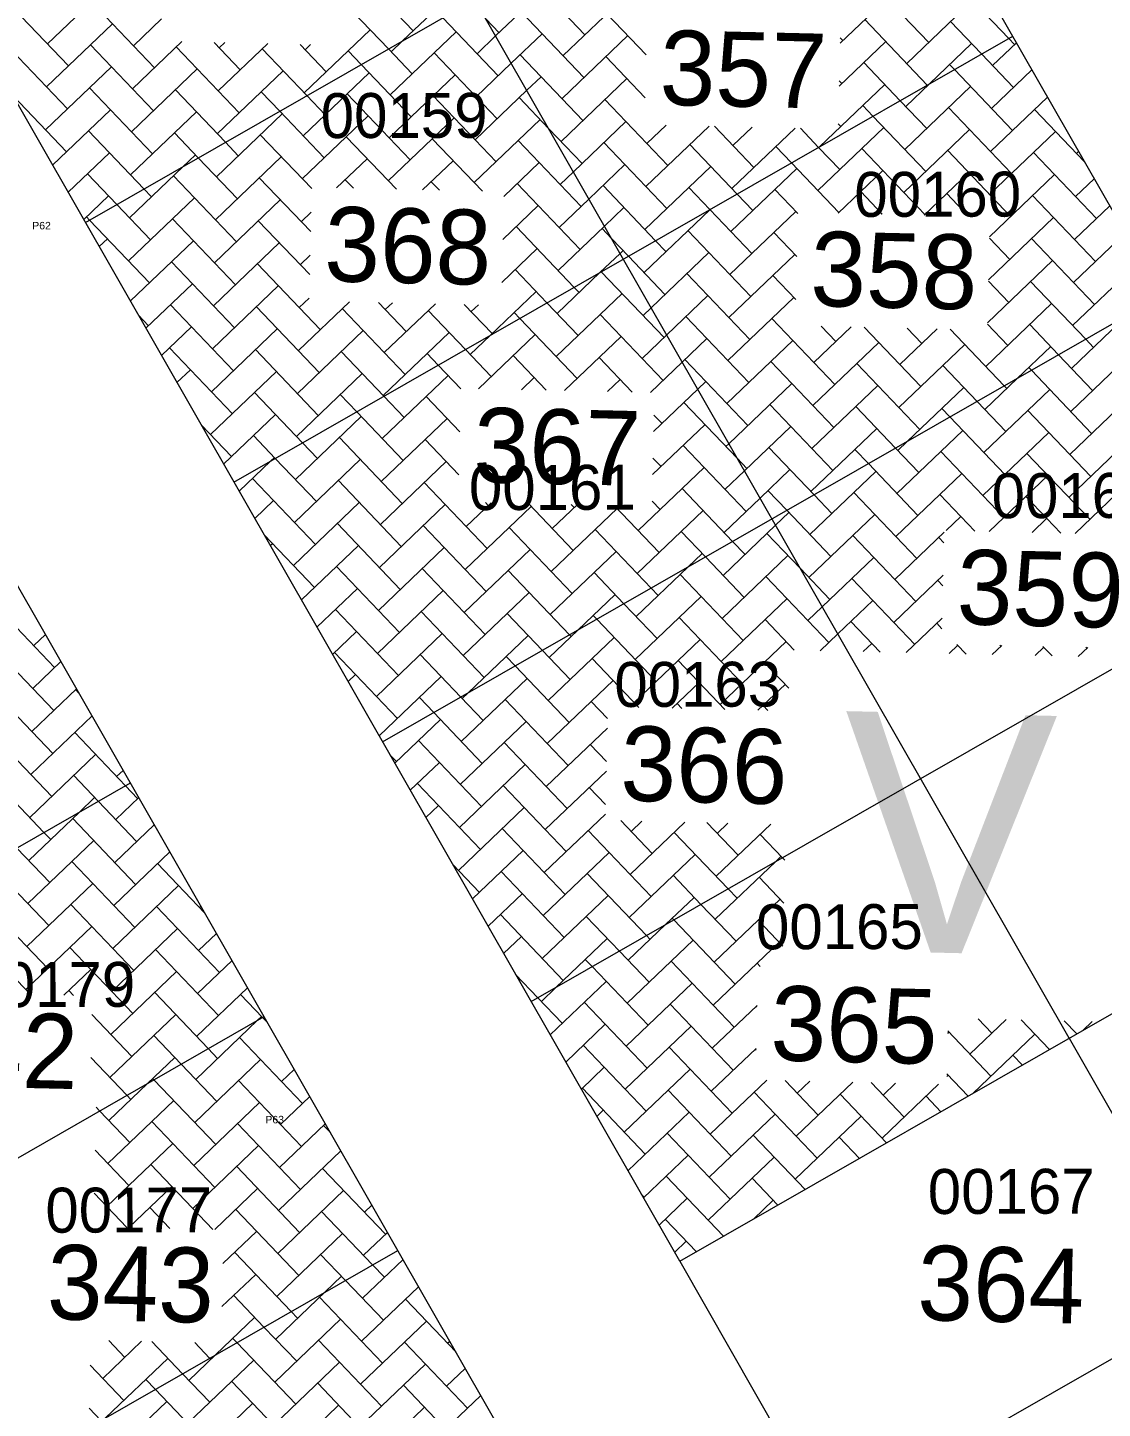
# Model space of a CAD drawing. Header units: metres. Extents: x 245225 to 248406, y 1633796 to 1637634.
# Drawn here: x 245839.58 to 245875.52, y 1636520.16 to 1636566.3 of the extents above; entities that cross this region are included whole.
import ezdxf
from ezdxf.enums import TextEntityAlignment as Align

# ---------------------------------------------------------------- set-up
doc = ezdxf.new("R2010")
doc.units = ezdxf.units.M
doc.header["$MEASUREMENT"] = 0
doc.layers.add('historique_numero_parcelle', color=7, linetype='Continuous')
doc.layers.add('LIMITES_PARCELLES', color=7, linetype='Continuous', lineweight=0, true_color=0xffffff)
doc.styles.add('Style-Arial', font='arial.ttf')
doc.styles.add('Style-FANCY', font='FANCY.shx')
doc.styles.add('Style-WORKING', font='WORKING.shx')

# ---------------------------------------------------------------- blocks, each defined once
blk = doc.blocks.new('$U798_3_1')
at = {"color": 0, "linetype": 'Continuous', "lineweight": 0, "style": 'Style-WORKING'}
blk.add_text('364', height=0.2499, dxfattribs=at).set_placement((6357.8641, 5753.6561))
blk = doc.blocks.new('$U800_3_1')
at = {"color": 0, "linetype": 'Continuous', "lineweight": 0, "style": 'Style-WORKING'}
blk.add_text('365', height=0.2499, dxfattribs=at).set_placement((6357.3534, 5754.5123))
blk = doc.blocks.new('$U802_3_1')
at = {"color": 0, "linetype": 'Continuous', "lineweight": 0, "style": 'Style-WORKING'}
blk.add_text('366', height=0.2499, dxfattribs=at).set_placement((6356.8318, 5755.3686))
blk = doc.blocks.new('$U803_3_1')
at = {"color": 0, "linetype": 'Continuous', "lineweight": 0, "style": 'Style-WORKING'}
blk.add_text('359', height=0.2499, dxfattribs=at).set_placement((6357.9426, 5755.9837))
blk = doc.blocks.new('$U804_1_1')
at = {"color": 0, "linetype": 'Continuous', "lineweight": 0, "style": 'Style-WORKING'}
blk.add_text('367', height=0.2499, dxfattribs=at).set_placement((6356.3163, 5756.4213))
blk = doc.blocks.new('$U805_3_1')
at = {"color": 0, "linetype": 'Continuous', "lineweight": 0, "style": 'Style-WORKING'}
blk.add_text('358', height=0.2499, dxfattribs=at).set_placement((6357.4288, 5757.0357))
blk = doc.blocks.new('$U806_3_1')
at = {"color": 0, "linetype": 'Continuous', "lineweight": 0, "style": 'Style-WORKING'}
blk.add_text('368', height=0.2499, dxfattribs=at).set_placement((6355.8022, 5757.0811))
blk = doc.blocks.new('$U807_1_1')
at = {"color": 0, "linetype": 'Continuous', "lineweight": 0, "style": 'Style-WORKING'}
blk.add_text('357', height=0.2499, dxfattribs=at).set_placement((6356.9098, 5757.6962))
blk = doc.blocks.new('$U818_3_1')
at = {"color": 0, "linetype": 'Continuous', "lineweight": 0, "style": 'Style-WORKING'}
blk.add_text('343', height=0.2499, dxfattribs=at).set_placement((6354.9545, 5753.5923))
blk = doc.blocks.new('$U820_3_1')
at = {"color": 0, "linetype": 'Continuous', "lineweight": 0, "style": 'Style-WORKING'}
blk.add_text('342', height=0.2499, dxfattribs=at).set_placement((6354.482, 5754.3629))
blk = doc.blocks.new('$U1193_2_1')
at = {"color": 0, "linetype": 'Continuous', "lineweight": 0, "style": 'Style-WORKING'}
blk.add_text('V', height=0.8, dxfattribs=at).set_placement((6357.5771, 5754.8847))

msp = doc.modelspace()

# ---------------------------------------------------------------- linework, layer by layer
at = {"layer": 'limites_parcelles', "color": 7, "linetype": 'Continuous', "lineweight": 0}
for p, q in [((245887.422037, 1636539.975217), (245862.582395, 1636583.368524)), ((245874.404947, 1636532.523404), (245849.564305, 1636575.916733)), ((245841.514734, 1636559.785868), (245867.549937, 1636574.690471)), ((245861.386858, 1636525.071613), (245836.546192, 1636568.463943)), ((245852.471393, 1636566.194599), (245850.492328, 1636568.266471)), ((245858.216886, 1636566.062971), (245856.188979, 1636568.185975)), ((245869.70887, 1636565.799691), (245867.603793, 1636568.003484)), ((245840.245152, 1636565.756512), (245842.448945, 1636567.861589)), ((245852.114491, 1636565.853684), (245853.940929, 1636567.598309)), ((245872.387703, 1636565.936371), (245870.47604, 1636567.937681)), ((245840.946496, 1636565.021256), (245838.841419, 1636567.225048)), ((245843.819742, 1636564.95543), (245841.714665, 1636567.159223)), ((245855.230104, 1636566.019368), (245856.814175, 1636567.532484)), ((245857.482629, 1636565.361604), (245859.686422, 1636567.466681)), ((245866.745632, 1636565.779555), (245868.30516, 1636567.269227)), ((245868.974614, 1636565.098324), (245871.178406, 1636567.203401)), ((245851.647245, 1636565.586316), (245850.459415, 1636566.829848)), ((245855.311727, 1636564.69215), (245853.463534, 1636566.625988)), ((245858.183973, 1636564.626348), (245856.078896, 1636566.83014)), ((245860.262099, 1636565.393952), (245858.952142, 1636566.764315)), ((245840.212239, 1636564.319889), (245842.416032, 1636566.424966)), ((245843.118398, 1636565.690686), (245844.058206, 1636566.588397)), ((245848.830978, 1636564.122435), (245851.03477, 1636566.227512)), ((245851.704224, 1636564.056609), (245853.908016, 1636566.161686)), ((245855.344639, 1636566.128774), (245854.902111, 1636566.59103)), ((245869.663259, 1636564.376362), (245867.570881, 1636566.566861)), ((245871.47957, 1636565.417035), (245870.443127, 1636566.501058)), ((245840.913583, 1636563.584633), (245838.808529, 1636565.789425)), ((245843.786829, 1636563.518807), (245841.681775, 1636565.723599)), ((245843.085485, 1636564.254063), (245844.735006, 1636565.829696)), ((245846.692988, 1636564.889604), (245845.817722, 1636565.804892)), ((245845.957732, 1636564.188261), (245847.608252, 1636565.763871)), ((245845.990645, 1636565.624884), (245846.171629, 1636565.796784)), ((245846.482254, 1636551.106816), (245872.518456, 1636566.011396)), ((245849.565234, 1636564.823802), (245848.690968, 1636565.739066)), ((245848.863891, 1636565.559058), (245849.044875, 1636565.730958)), ((245851.737137, 1636565.493232), (245852.114491, 1636565.853684)), ((245854.609383, 1636565.42743), (245855.230104, 1636566.019368)), ((245855.74944, 1636565.111235), (245856.781262, 1636566.095861)), ((245857.449716, 1636563.924981), (245859.653509, 1636566.030058)), ((245866.712719, 1636564.342932), (245868.272247, 1636565.832604)), ((245866.835624, 1636565.865517), (245866.749663, 1636565.955509)), ((245869.73118, 1636564.415817), (245871.145493, 1636565.766778)), ((245871.84686, 1636565.032522), (245872.643475, 1636565.792475)), ((245872.582116, 1636565.733865), (245872.387703, 1636565.936371)), ((245846.660075, 1636563.452981), (245844.554022, 1636565.657797)), ((245848.9218, 1636564.02633), (245847.427268, 1636565.591971)), ((245850.739089, 1636565.06598), (245850.300514, 1636565.526145)), ((245852.43848, 1636564.757976), (245851.647245, 1636565.586316)), ((245855.278814, 1636563.255527), (245853.17276, 1636565.460343)), ((245858.15106, 1636563.189725), (245856.046006, 1636565.394517)), ((245860.229186, 1636563.957329), (245858.919252, 1636565.328691)), ((245872.549204, 1636564.297242), (245871.47957, 1636565.417035)), ((245840.179327, 1636562.883266), (245842.383119, 1636564.988343)), ((245843.052573, 1636562.81744), (245845.256365, 1636564.922517)), ((245845.924819, 1636562.751638), (245848.128611, 1636564.856715)), ((245848.798065, 1636562.685812), (245851.001857, 1636564.790889)), ((245852.405568, 1636563.321353), (245850.739089, 1636565.06598)), ((245854.57647, 1636563.990807), (245855.74944, 1636565.111235)), ((245868.755126, 1636563.857026), (245867.537991, 1636565.131237)), ((245870.571415, 1636564.896699), (245870.410237, 1636565.065434)), ((245872.516291, 1636562.860619), (245870.571415, 1636564.896699)), ((245871.813947, 1636563.595899), (245873.163811, 1636564.88432)), ((245860.902289, 1636509.814709), (245829.603351, 1636564.489918)), ((245851.671311, 1636562.619986), (245853.875104, 1636564.725063)), ((245856.269776, 1636564.203079), (245856.74835, 1636564.659238)), ((245857.416803, 1636562.488358), (245859.620596, 1636564.593435)), ((245866.060085, 1636562.314348), (245868.239334, 1636564.395981)), ((245866.802711, 1636564.428894), (245866.71675, 1636564.518886)), ((245868.908788, 1636562.225078), (245871.11258, 1636564.330155)), ((245868.941701, 1636563.661701), (245869.73118, 1636564.415817)), ((245869.675957, 1636564.363068), (245869.663259, 1636564.376362)), ((245840.88067, 1636562.14801), (245839.086249, 1636564.027602)), ((245843.753916, 1636562.082184), (245841.648862, 1636564.286976)), ((245846.197356, 1636562.466321), (245844.521109, 1636564.221174)), ((245848.013645, 1636563.505993), (245847.394355, 1636564.155348)), ((245849.532322, 1636563.387179), (245848.9218, 1636564.02633)), ((245852.372655, 1636561.88473), (245850.267601, 1636564.089522)), ((245855.245901, 1636561.818904), (245853.139847, 1636564.02372)), ((245854.543557, 1636562.554184), (245856.269776, 1636564.203079)), ((245857.003603, 1636562.920935), (245856.013093, 1636563.957894)), ((245860.991393, 1636561.687276), (245858.886339, 1636563.892068)), ((245869.643045, 1636562.926445), (245868.755126, 1636563.857026)), ((245871.781034, 1636562.159276), (245873.683148, 1636563.976187)), ((245840.416391, 1636561.704527), (245842.350206, 1636563.55172)), ((245843.01966, 1636561.380817), (245845.223452, 1636563.485894)), ((245845.891906, 1636561.315015), (245848.095699, 1636563.420092)), ((245849.499409, 1636561.950556), (245848.013645, 1636563.505993)), ((245867.84597, 1636563.336713), (245867.505078, 1636563.694614)), ((245872.483378, 1636561.423996), (245870.377324, 1636563.628811)), ((245874.920956, 1636561.814269), (245873.25057, 1636563.562986)), ((245848.765152, 1636561.249189), (245850.968945, 1636563.354266)), ((245851.638398, 1636561.183363), (245853.842191, 1636563.28844)), ((245854.510645, 1636561.117561), (245856.715437, 1636563.222615)), ((245857.829762, 1636561.477635), (245859.587683, 1636563.156812)), ((245860.257137, 1636560.985909), (245862.371982, 1636563.007001)), ((245860.29005, 1636562.422532), (245860.935359, 1636563.039914)), ((245863.864639, 1636561.62145), (245862.545937, 1636563.003016)), ((245863.129383, 1636560.920107), (245865.245228, 1636562.941176)), ((245863.162296, 1636562.35673), (245863.808605, 1636562.974089)), ((245866.029681, 1636562.29704), (245865.418183, 1636562.937213)), ((245866.002629, 1636560.854281), (245868.206422, 1636562.959358)), ((245866.769799, 1636562.992271), (245866.68386, 1636563.083263)), ((245869.610132, 1636561.489822), (245867.84597, 1636563.336713)), ((245843.471911, 1636560.906335), (245841.61595, 1636562.850353)), ((245845.289223, 1636561.946984), (245844.488196, 1636562.78455)), ((245846.627162, 1636562.016358), (245846.197356, 1636562.466321)), ((245849.079693, 1636560.919898), (245847.361442, 1636562.718725)), ((245851.913865, 1636560.894978), (245850.234688, 1636562.652899)), ((245854.786112, 1636560.829176), (245853.106934, 1636562.587096)), ((245858.085257, 1636560.317478), (245855.98018, 1636562.521271)), ((245858.118147, 1636561.753102), (245857.003603, 1636562.920935)), ((245868.875875, 1636560.788455), (245871.079668, 1636562.893532)), ((245871.748122, 1636560.722653), (245873.952914, 1636562.827707)), ((245840.935728, 1636560.796394), (245842.317293, 1636562.115097)), ((245844.773325, 1636561.651723), (245845.190539, 1636562.049271)), ((245860.958503, 1636560.251653), (245858.853426, 1636562.455445)), ((245863.304236, 1636560.737054), (245861.725673, 1636562.389642)), ((245865.121525, 1636561.776704), (245864.598919, 1636562.323817)), ((245866.736886, 1636561.555648), (245866.029681, 1636562.29704)), ((245866.035542, 1636562.290904), (245866.060085, 1636562.314348)), ((245869.577242, 1636560.054199), (245867.472165, 1636562.257991)), ((245872.450488, 1636559.988373), (245870.344411, 1636562.192188)), ((245875.322734, 1636559.92257), (245873.217657, 1636562.126363)), ((245874.65428, 1636562.09345), (245874.723797, 1636562.158875)), ((245842.986747, 1636559.944194), (245844.773325, 1636561.651723)), ((245846.594273, 1636560.580735), (245845.289223, 1636561.946984)), ((245845.858993, 1636559.878392), (245848.062786, 1636561.983469)), ((245849.91339, 1636560.940809), (245850.936032, 1636561.917643)), ((245852.785637, 1636560.875006), (245853.809278, 1636561.851817)), ((245855.500373, 1636560.657771), (245856.682524, 1636561.785992)), ((245858.350099, 1636560.569479), (245859.55477, 1636561.720189)), ((245860.224224, 1636559.549286), (245862.428016, 1636561.654363)), ((245863.09647, 1636559.483484), (245865.301262, 1636561.588538)), ((245866.703996, 1636560.120024), (245865.121525, 1636561.776704)), ((245842.563778, 1636560.386998), (245841.583037, 1636561.41373)), ((245846.56136, 1636559.144112), (245844.455283, 1636561.347927)), ((245849.04678, 1636559.483275), (245847.328529, 1636561.282102)), ((245850.477242, 1636560.927891), (245850.201775, 1636561.216276)), ((245853.349489, 1636560.862089), (245853.074022, 1636561.150473)), ((245858.052345, 1636558.880855), (245855.947268, 1636561.084648)), ((245857.383891, 1636561.051735), (245857.829762, 1636561.477635)), ((245866.686588, 1636560.102418), (245868.173509, 1636561.522735)), ((245869.559834, 1636560.036593), (245871.046755, 1636561.456909)), ((245871.739752, 1636559.309474), (245873.920001, 1636561.391084)), ((245874.621368, 1636560.656827), (245875.243134, 1636561.250742)), ((245841.456041, 1636559.887238), (245842.284403, 1636560.679474)), ((245843.721026, 1636560.646561), (245843.471911, 1636560.906335)), ((245860.579791, 1636559.177045), (245858.820514, 1636561.018822)), ((245862.39608, 1636560.216718), (245861.69276, 1636560.953019)), ((245863.831749, 1636560.185827), (245863.304236, 1636560.737054)), ((245865.330867, 1636560.086465), (245864.566006, 1636560.887194)), ((245868.158202, 1636560.068704), (245867.439252, 1636560.821368)), ((245871.030448, 1636560.002901), (245870.311498, 1636560.755565)), ((245875.289821, 1636558.485947), (245873.184745, 1636560.68974)), ((245843.688114, 1636559.209938), (245842.563778, 1636560.386998)), ((245842.953834, 1636558.507571), (245845.157649, 1636560.613648)), ((245845.82608, 1636558.441769), (245848.029896, 1636560.547845)), ((245855.46746, 1636559.221148), (245856.649634, 1636560.350368)), ((245857.350978, 1636559.615112), (245858.350099, 1636560.569479)), ((245858.869435, 1636559.661346), (245859.52188, 1636560.284566)), ((245860.191311, 1636558.112663), (245862.38999, 1636560.212856)), ((245862.38999, 1636560.212856), (245862.395126, 1636560.21874)), ((245863.798837, 1636558.749204), (245862.39608, 1636560.216718)), ((245874.588455, 1636559.220204), (245875.76347, 1636560.342586)), ((245841.655622, 1636559.866662), (245841.550124, 1636559.977107)), ((245843.655201, 1636557.773315), (245841.655622, 1636559.866662)), ((245846.528447, 1636557.707489), (245844.42237, 1636559.911304)), ((245849.013867, 1636558.046652), (245847.295616, 1636559.845479)), ((245848.732239, 1636559.812566), (245849.061553, 1636560.128106)), ((245863.063557, 1636558.046861), (245865.268373, 1636560.152914)), ((245868.123211, 1636560.069506), (245868.140619, 1636560.087112)), ((245870.995457, 1636560.003703), (245871.013865, 1636560.021286)), ((245871.706839, 1636557.87285), (245873.887111, 1636559.95546)), ((245841.976377, 1636558.979083), (245842.251491, 1636559.242851)), ((245857.854347, 1636557.617059), (245855.914355, 1636559.648025)), ((245857.318065, 1636558.178489), (245858.869435, 1636559.661346)), ((245859.105072, 1636559.249841), (245858.787601, 1636559.582199)), ((245859.671635, 1636558.656709), (245859.105072, 1636559.249841)), ((245863.765924, 1636557.312581), (245861.659847, 1636559.516396)), ((245865.297954, 1636558.649842), (245864.533093, 1636559.450571)), ((245872.417575, 1636558.55175), (245871.738653, 1636559.261486)), ((245875.256909, 1636557.049324), (245873.151832, 1636559.253117)), ((245874.555542, 1636557.783581), (245876.283806, 1636559.43443)), ((245843.01605, 1636557.162794), (245845.124737, 1636559.177025)), ((245845.793191, 1636557.006145), (245847.996983, 1636559.111222)), ((245855.434548, 1636557.784525), (245856.616721, 1636558.913745)), ((245859.389748, 1636558.75219), (245859.488968, 1636558.847943)), ((245860.429421, 1636556.935901), (245862.362214, 1636558.782117)), ((245860.925591, 1636558.81503), (245860.579791, 1636559.177045)), ((245846.495534, 1636556.270866), (245844.389457, 1636558.474681)), ((245849.36778, 1636556.205063), (245847.262703, 1636558.408856)), ((245848.699327, 1636558.375943), (245849.02864, 1636558.691483)), ((245858.718896, 1636558.111387), (245859.389748, 1636558.75219)), ((245860.892678, 1636557.378407), (245859.671635, 1636558.656709)), ((245863.030667, 1636556.611237), (245865.23546, 1636558.716291)), ((245871.673926, 1636556.436227), (245873.854198, 1636558.518837)), ((245874.522652, 1636556.347958), (245876.726444, 1636558.453034)), ((245856.946191, 1636557.096722), (245855.881442, 1636558.211402)), ((245857.285175, 1636556.742866), (245858.718896, 1636558.111387)), ((245858.762503, 1636558.137395), (245858.754688, 1636558.145576)), ((245860.859765, 1636555.941784), (245858.762503, 1636558.137395)), ((245863.733011, 1636555.875958), (245861.626934, 1636558.079773)), ((245865.265041, 1636557.213219), (245864.50018, 1636558.013948)), ((245843.536386, 1636556.254638), (245845.091824, 1636557.740402)), ((245845.760278, 1636555.569522), (245847.96407, 1636557.674599)), ((245855.047824, 1636556.010918), (245856.583808, 1636557.477122)), ((245857.252262, 1636555.306243), (245859.456055, 1636557.411319)), ((245858.019432, 1636557.444232), (245857.854347, 1636557.617059)), ((245872.384662, 1636557.115127), (245871.70574, 1636557.824863)), ((245874.962227, 1636555.887769), (245873.118919, 1636557.816494)), ((245846.462621, 1636554.834243), (245844.356567, 1636557.039058)), ((245849.334868, 1636554.76844), (245847.229814, 1636556.973232)), ((245848.633524, 1636555.503697), (245850.34338, 1636557.136963)), ((245848.666437, 1636556.94032), (245848.995727, 1636557.25486)), ((245852.241026, 1636556.139238), (245851.309127, 1636557.114838)), ((245851.450796, 1636542.42874), (245877.485976, 1636557.332344)), ((245851.50677, 1636555.437871), (245853.216626, 1636557.071137)), ((245851.539683, 1636556.874494), (245851.780003, 1636557.10405)), ((245855.114273, 1636556.073412), (245854.182373, 1636557.049012)), ((245854.411929, 1636556.808691), (245854.65225, 1636557.038247)), ((245857.986519, 1636556.007609), (245856.946191, 1636557.096722)), ((245860.158421, 1636556.67704), (245860.429421, 1636556.935901)), ((245860.949757, 1636556.027745), (245862.329301, 1636557.345494)), ((245862.997755, 1636555.174614), (245865.202547, 1636557.279668)), ((245871.616493, 1636554.97716), (245873.821285, 1636557.082214)), ((245843.622288, 1636556.336692), (245843.289188, 1636556.685412)), ((245852.208114, 1636554.702615), (245850.10306, 1636556.907407)), ((245854.220746, 1636555.536736), (245852.975306, 1636556.841604)), ((245856.038058, 1636556.577386), (245855.848552, 1636556.775778)), ((245857.953606, 1636554.570986), (245856.038058, 1636556.577386)), ((245860.826852, 1636554.505161), (245858.721798, 1636556.709953)), ((245863.700098, 1636554.439335), (245861.594044, 1636556.64415)), ((245866.572345, 1636554.373532), (245864.467291, 1636556.578324)), ((245874.489739, 1636554.911335), (245876.335584, 1636556.67352)), ((245844.055723, 1636555.346505), (245845.058911, 1636556.303779)), ((245845.727365, 1636554.132899), (245847.931157, 1636556.237976)), ((245848.600611, 1636554.067074), (245850.804403, 1636556.17215)), ((245851.473857, 1636554.001248), (245853.677649, 1636556.106325)), ((245854.379016, 1636555.372068), (245855.047824, 1636556.010918)), ((245854.657986, 1636554.23238), (245856.550896, 1636556.040499)), ((245860.125508, 1636555.240417), (245860.949757, 1636556.027745)), ((245865.871001, 1636555.108789), (245867.116578, 1636556.298572)), ((245866.605257, 1636555.810155), (245866.11784, 1636556.321453)), ((245869.445591, 1636554.307707), (245867.553463, 1636556.288563)), ((245868.744247, 1636555.042963), (245869.989824, 1636556.232746)), ((245869.478503, 1636555.74433), (245868.990086, 1636556.25565)), ((245872.236783, 1636554.327783), (245870.42671, 1636556.222738)), ((245872.351749, 1636555.678504), (245871.67285, 1636556.38924)), ((245874.053072, 1636555.367456), (245873.086029, 1636556.38087)), ((245846.429708, 1636553.39762), (245844.323655, 1636555.602435)), ((245857.530232, 1636554.166577), (245859.423142, 1636555.974696)), ((245861.469094, 1636555.119612), (245862.296388, 1636555.908871)), ((245862.964842, 1636553.737991), (245865.169634, 1636555.843045)), ((245865.838088, 1636553.672165), (245868.04188, 1636555.777242)), ((245868.711334, 1636553.60634), (245870.915126, 1636555.711417)), ((245872.664489, 1636554.572051), (245873.788373, 1636555.645591)), ((245874.456826, 1636553.474711), (245876.660619, 1636555.579788)), ((245875.223996, 1636555.612701), (245874.962227, 1636555.887769)), ((245849.301955, 1636553.331817), (245847.196901, 1636555.536609)), ((245851.496324, 1636553.977727), (245850.070147, 1636555.470784)), ((245853.312613, 1636555.0174), (245852.942393, 1636555.404981)), ((245855.08136, 1636554.636789), (245854.220746, 1636555.536736)), ((245856.922392, 1636554.180503), (245855.815639, 1636555.339155)), ((245859.794638, 1636554.1147), (245858.688885, 1636555.27333)), ((245860.403479, 1636554.100751), (245861.469094, 1636555.119612)), ((245863.667185, 1636553.002712), (245861.561132, 1636555.207527)), ((245866.539432, 1636552.936909), (245864.434378, 1636555.141701)), ((245875.191083, 1636554.176078), (245874.053072, 1636555.367456)), ((245844.576036, 1636554.437349), (245845.025998, 1636554.867156)), ((245845.694452, 1636552.696276), (245847.898245, 1636554.801353)), ((245848.567698, 1636552.630451), (245850.771491, 1636554.735527)), ((245851.440944, 1636552.564625), (245853.644737, 1636554.669702)), ((245854.068683, 1636554.225875), (245853.312613, 1636555.0174)), ((245869.412678, 1636552.871084), (245867.307624, 1636555.075876)), ((245871.328627, 1636553.807447), (245870.17987, 1636555.010073)), ((245873.144939, 1636554.848119), (245873.053116, 1636554.944247)), ((245875.15817, 1636552.739455), (245873.144939, 1636554.848119)), ((245856.093609, 1636554.19949), (245856.517983, 1636554.603876)), ((245858.966855, 1636554.133664), (245859.390229, 1636554.538073)), ((245860.51169, 1636552.798931), (245861.98943, 1636554.211456)), ((245861.98943, 1636554.211456), (245862.263475, 1636554.472248)), ((245863.02908, 1636552.394167), (245865.136721, 1636554.406422)), ((245865.805175, 1636552.235542), (245868.008968, 1636554.340619)), ((245868.993395, 1636552.470582), (245870.882214, 1636554.274794)), ((245871.550667, 1636552.103914), (245873.75546, 1636554.208968)), ((245871.58358, 1636553.540537), (245872.664489, 1636554.572051)), ((245872.318837, 1636554.241881), (245872.236783, 1636554.327783)), ((245848.77088, 1636552.417741), (245847.163988, 1636554.099986)), ((245850.588168, 1636553.457391), (245850.037234, 1636554.034161)), ((245852.175201, 1636553.265992), (245851.496324, 1636553.977727)), ((245854.03577, 1636552.789252), (245852.90948, 1636553.968358)), ((245863.308033, 1636551.908651), (245861.528219, 1636553.770904)), ((245866.506542, 1636551.501286), (245864.401465, 1636553.705078)), ((245872.285924, 1636552.805258), (245871.328627, 1636553.807447)), ((245874.423914, 1636552.038088), (245876.627706, 1636554.143165)), ((245846.136045, 1636551.712904), (245847.865332, 1636553.36473)), ((245848.534785, 1636551.193827), (245850.738578, 1636553.298904)), ((245852.142311, 1636551.830368), (245850.588168, 1636553.457391)), ((245851.408031, 1636551.128002), (245853.611824, 1636553.233079)), ((245860.793939, 1636553.068538), (245860.524333, 1636553.350787)), ((245868.603182, 1636552.24746), (245867.274711, 1636553.639253)), ((245870.420494, 1636553.28811), (245870.146957, 1636553.57345)), ((245872.253034, 1636551.369635), (245870.420494, 1636553.28811)), ((245875.12528, 1636551.303832), (245873.020203, 1636553.507624)), ((245846.396818, 1636551.961997), (245845.390657, 1636553.014318)), ((245860.4788, 1636551.363308), (245862.230562, 1636553.035625)), ((245863.549416, 1636551.486011), (245865.103808, 1636552.969799)), ((245865.772262, 1636550.798919), (245867.976055, 1636552.903996)), ((245868.645508, 1636550.733094), (245870.849301, 1636552.838171)), ((245871.517755, 1636550.667291), (245873.722547, 1636552.772345)), ((245847.862724, 1636551.897405), (245847.131075, 1636552.663363)), ((245849.269065, 1636551.896194), (245848.77088, 1636552.417741)), ((245852.109398, 1636550.393745), (245850.004321, 1636552.597538)), ((245854.002857, 1636551.352629), (245852.876568, 1636552.531735)), ((245863.601383, 1636550.130466), (245861.495306, 1636552.334281)), ((245862.931929, 1636552.301368), (245863.02908, 1636552.394167)), ((245868.678421, 1636552.169717), (245868.993395, 1636552.470582)), ((245874.391001, 1636550.601465), (245876.594793, 1636552.706542)), ((245847.706634, 1636551.807956), (245847.832442, 1636551.929107)), ((245849.236152, 1636550.459571), (245847.862724, 1636551.897405)), ((245848.501872, 1636549.757204), (245850.705688, 1636551.863281)), ((245860.761049, 1636551.632914), (245860.491443, 1636551.915163)), ((245863.634295, 1636551.567089), (245863.308033, 1636551.908651)), ((245865.878737, 1636550.687452), (245864.368552, 1636552.268455)), ((245867.695049, 1636551.728124), (245867.241798, 1636552.20263)), ((245869.379788, 1636551.43546), (245868.603182, 1636552.24746)), ((245872.220121, 1636549.933012), (245870.114044, 1636552.136827)), ((245875.092367, 1636549.867209), (245872.987291, 1636552.071001)), ((245846.655381, 1636550.804771), (245847.706634, 1636551.807956)), ((245851.375119, 1636549.691379), (245853.578934, 1636551.797455)), ((245859.993857, 1636549.493925), (245862.197672, 1636551.600001)), ((245862.899016, 1636550.864745), (245863.549416, 1636551.486011)), ((245864.069752, 1636550.577855), (245865.070918, 1636551.534176)), ((245865.739349, 1636549.362296), (245867.943165, 1636551.468373)), ((245869.346875, 1636549.998837), (245867.695049, 1636551.728124)), ((245868.612596, 1636549.296471), (245870.816411, 1636551.402547)), ((245849.203239, 1636549.022948), (245847.098162, 1636551.22674)), ((245852.076485, 1636548.957122), (245849.971408, 1636551.160915)), ((245854.949731, 1636548.891297), (245852.843655, 1636551.095112)), ((245871.729253, 1636549.464131), (245873.689657, 1636551.336722)), ((245874.602499, 1636549.398306), (245876.561903, 1636551.270919)), ((245847.175695, 1636549.895615), (245847.799529, 1636550.492484)), ((245860.728137, 1636550.196291), (245860.45853, 1636550.47854)), ((245863.153293, 1636549.127465), (245861.462393, 1636550.897658)), ((245862.866103, 1636549.428122), (245864.069752, 1636550.577855)), ((245864.970604, 1636550.168115), (245864.335639, 1636550.831832)), ((245866.473629, 1636550.064663), (245865.878737, 1636550.687452)), ((245869.313962, 1636548.562214), (245867.208885, 1636550.766007)), ((245871.252378, 1636549.475056), (245870.081132, 1636550.700204)), ((245874.124625, 1636549.409254), (245872.954378, 1636550.634378)), ((245848.46896, 1636548.320581), (245850.672775, 1636550.426658)), ((245851.342206, 1636548.254756), (245853.546021, 1636550.360832)), ((245854.214452, 1636548.188953), (245856.419267, 1636550.295007)), ((245854.247365, 1636549.625576), (245855.080818, 1636550.421696)), ((245854.982644, 1636550.32792), (245854.888868, 1636550.426093)), ((245857.821978, 1636548.825494), (245856.325491, 1636550.39318)), ((245857.087698, 1636548.123127), (245859.291514, 1636550.229204)), ((245857.120611, 1636549.55975), (245857.953064, 1636550.355893)), ((245857.85489, 1636550.262117), (245857.761114, 1636550.36029)), ((245860.695224, 1636548.759668), (245859.197737, 1636550.327378)), ((245859.960944, 1636548.057302), (245862.16476, 1636550.163378)), ((245864.589089, 1636549.669722), (245865.038006, 1636550.097553)), ((245866.440716, 1636548.62804), (245864.970604, 1636550.168115)), ((245865.706437, 1636547.925673), (245867.910252, 1636550.03175)), ((245852.043572, 1636547.520499), (245849.938496, 1636549.724292)), ((245854.916819, 1636547.454674), (245852.810742, 1636549.658489)), ((245857.789065, 1636547.388871), (245855.683988, 1636549.592663)), ((245862.833191, 1636547.991499), (245864.589089, 1636549.669722)), ((245870.29263, 1636549.497044), (245870.783498, 1636549.965924)), ((245873.165876, 1636549.431218), (245873.656744, 1636549.900099)), ((245849.170326, 1636547.586325), (245847.492149, 1636549.344223)), ((245860.428871, 1636547.568456), (245858.557234, 1636549.526838)), ((245862.245159, 1636548.608129), (245861.42948, 1636549.461035)), ((245863.56847, 1636548.693843), (245863.153293, 1636549.127465)), ((245865.409502, 1636548.237556), (245864.302726, 1636549.395209)), ((245869.281049, 1636547.125591), (245867.175972, 1636549.329384)), ((245868.579683, 1636547.859848), (245870.227181, 1636549.434527)), ((245870.219188, 1636549.085618), (245870.048219, 1636549.263581)), ((245847.696031, 1636548.987459), (245847.766616, 1636549.055861)), ((245848.735704, 1636547.17117), (245850.639862, 1636548.990035)), ((245851.309316, 1636546.819132), (245853.513108, 1636548.924209)), ((245854.181562, 1636546.75333), (245856.386354, 1636548.858384)), ((245856.418316, 1636533.749688), (245882.454518, 1636548.654269)), ((245857.054808, 1636546.687504), (245859.258601, 1636548.792581)), ((245861.652228, 1636548.26862), (245862.131847, 1636548.726755)), ((245862.800301, 1636546.555876), (245865.005093, 1636548.66093)), ((245852.01066, 1636546.083876), (245849.905583, 1636548.287669)), ((245854.883906, 1636546.01805), (245852.777829, 1636548.221866)), ((245859.928054, 1636546.621678), (245861.652228, 1636548.26862)), ((245863.535557, 1636547.257219), (245862.245159, 1636548.608129)), ((245866.407803, 1636547.191417), (245865.409502, 1636548.237556)), ((245866.149075, 1636546.944278), (245867.877339, 1636548.595127)), ((245857.703426, 1636546.00847), (245855.651075, 1636548.15604)), ((245859.519715, 1636547.048143), (245858.524321, 1636548.090215)), ((245863.502644, 1636545.820596), (245861.396568, 1636548.024412)), ((245866.37489, 1636545.754794), (245864.269814, 1636547.958586)), ((245869.248137, 1636545.688968), (245867.14306, 1636547.892761)), ((245868.546793, 1636546.424224), (245870.194268, 1636547.997904)), ((245870.186275, 1636547.648995), (245870.015306, 1636547.826958)), ((245849.25604, 1636546.263014), (245850.606949, 1636547.553412)), ((245851.276403, 1636545.382509), (245853.480195, 1636547.487586)), ((245854.148649, 1636545.316707), (245856.353442, 1636547.421761)), ((245857.981133, 1636546.167151), (245859.225688, 1636547.355958)), ((245859.895141, 1636545.185055), (245862.098934, 1636547.290132)), ((245860.662311, 1636547.323045), (245860.428871, 1636547.568456)), ((245840.485762, 1636544.910533), (245838.380708, 1636547.115325)), ((245851.977747, 1636544.647253), (245849.872693, 1636546.852045)), ((245854.850993, 1636544.581427), (245852.744939, 1636546.786243)), ((245860.629398, 1636545.886422), (245859.519715, 1636547.048143)), ((245862.767388, 1636545.119253), (245864.97218, 1636547.224307)), ((245865.673547, 1636546.49005), (245866.149075, 1636546.944278)), ((245866.669411, 1636546.036122), (245867.844426, 1636547.158504)), ((245856.79527, 1636545.488134), (245855.618185, 1636546.720417)), ((245858.611559, 1636546.527807), (245858.491431, 1636546.654591)), ((245860.596485, 1636544.449799), (245858.611559, 1636546.527807)), ((245863.469731, 1636544.383973), (245861.363678, 1636546.588789)), ((245865.216688, 1636545.497253), (245864.236924, 1636546.522963)), ((245868.089934, 1636545.431428), (245867.11017, 1636546.457137)), ((245868.957706, 1636545.411547), (245870.161355, 1636546.561281)), ((245870.153362, 1636546.212372), (245869.982416, 1636546.391334)), ((245839.784418, 1636545.645789), (245840.17609, 1636546.019916)), ((245849.775354, 1636545.353882), (245850.574037, 1636546.116789)), ((245851.24349, 1636543.945886), (245853.447283, 1636546.050963)), ((245854.310038, 1636544.065682), (245856.320529, 1636545.985138)), ((245856.988983, 1636543.814258), (245859.192775, 1636545.919335)), ((245857.021895, 1636545.250881), (245857.981133, 1636546.167151)), ((245857.756152, 1636545.952248), (245857.703426, 1636546.00847)), ((245859.862229, 1636543.748432), (245862.066021, 1636545.853509)), ((245866.08446, 1636545.477373), (245866.669411, 1636546.036122)), ((245840.452872, 1636543.474909), (245838.347795, 1636545.678702)), ((245851.944857, 1636543.21163), (245849.83978, 1636545.415422)), ((245857.723239, 1636544.515625), (245856.79527, 1636545.488134)), ((245862.734475, 1636543.68263), (245864.939267, 1636545.787684)), ((245867.521083, 1636545.44446), (245867.811514, 1636545.721881)), ((245870.39333, 1636545.378657), (245870.68476, 1636545.656055)), ((245870.96218, 1636545.365625), (245870.655477, 1636545.687734)), ((245871.829953, 1636545.345745), (245872.152085, 1636545.653447)), ((245872.121383, 1636545.623142), (245872.091101, 1636545.654844)), ((245873.266576, 1636545.312832), (245873.558006, 1636545.59023)), ((245873.835426, 1636545.299799), (245873.527724, 1636545.621931)), ((245874.703199, 1636545.279919), (245875.025331, 1636545.587622)), ((245874.993629, 1636545.55734), (245874.964347, 1636545.589019)), ((245839.751506, 1636544.209166), (245840.696426, 1636545.111761)), ((245854.069825, 1636543.928148), (245852.712026, 1636545.34962)), ((245855.887114, 1636544.967798), (245855.585272, 1636545.283794)), ((245857.690349, 1636543.080001), (245855.887114, 1636544.967798)), ((245860.023406, 1636543.579697), (245858.458518, 1636545.217968)), ((245862.895653, 1636543.513894), (245861.330765, 1636545.152165)), ((245865.030412, 1636544.221185), (245864.204011, 1636545.08634)), ((245850.29569, 1636544.445726), (245850.541124, 1636544.680166)), ((245851.335363, 1636542.629437), (245853.41437, 1636544.61434)), ((245854.082824, 1636542.443461), (245856.287616, 1636544.548515)), ((245856.95607, 1636542.377635), (245859.159862, 1636544.482712)), ((245840.41996, 1636542.038286), (245838.314883, 1636544.242079)), ((245839.718593, 1636542.772543), (245841.216763, 1636544.203605)), ((245841.298511, 1636544.060695), (245841.188129, 1636544.176253)), ((245854.115737, 1636543.880084), (245854.310038, 1636544.065682)), ((245861.129116, 1636543.554365), (245862.033108, 1636544.416886)), ((245864.002362, 1636543.488539), (245864.906354, 1636544.351061)), ((245853.161669, 1636543.407812), (245852.679113, 1636543.912996)), ((245854.818103, 1636543.145804), (245854.069825, 1636543.928148)), ((245857.657436, 1636541.643378), (245855.55236, 1636543.847171)), ((245858.972633, 1636543.208666), (245858.425606, 1636543.781345)), ((245861.460029, 1636543.546784), (245861.297852, 1636543.715542)), ((245864.332276, 1636543.480981), (245864.171098, 1636543.649717)), ((245839.68568, 1636541.33592), (245841.736099, 1636543.295472)), ((245851.855699, 1636541.721281), (245853.38148, 1636543.178717)), ((245854.78519, 1636541.709181), (245853.161669, 1636543.407812)), ((245854.049911, 1636541.006838), (245856.254726, 1636543.112891)), ((245840.387047, 1636540.601663), (245838.28197, 1636542.805456)), ((245842.851976, 1636540.963302), (245841.155216, 1636542.73963)), ((245856.923157, 1636540.941012), (245858.965395, 1636542.892749)), ((245854.752277, 1636540.272558), (245852.646201, 1636542.476373)), ((245857.624524, 1636540.206755), (245855.519447, 1636542.410548)), ((245858.93972, 1636541.772043), (245858.392693, 1636542.344722)), ((245839.652767, 1636539.899297), (245841.856583, 1636542.005374)), ((245851.911944, 1636541.775007), (245851.694087, 1636542.002056)), ((245852.376012, 1636540.812125), (245853.348567, 1636541.742094)), ((245840.126532, 1636539.403316), (245838.249057, 1636541.368833)), ((245841.94382, 1636540.442966), (245841.122303, 1636541.303007)), ((245842.558926, 1636541.270094), (245842.776749, 1636541.47816)), ((245854.016998, 1636539.570215), (245856.221813, 1636541.676268)), ((245856.890244, 1636539.504389), (245858.932482, 1636541.456126)), ((245816.113382, 1636525.656703), (245843.017178, 1636541.057543)), ((245843.260293, 1636540.535838), (245842.851976, 1636540.963302)), ((245854.719364, 1636538.835935), (245852.613288, 1636541.03975)), ((245857.591611, 1636538.770132), (245855.486534, 1636540.973925)), ((245858.906807, 1636540.33542), (245858.35978, 1636540.908099)), ((245841.31644, 1636540.084241), (245841.82367, 1636540.568751)), ((245843.22738, 1636539.099215), (245841.94382, 1636540.442966)), ((245842.526013, 1636539.833471), (245843.296085, 1636540.570027)), ((245839.619877, 1636538.463674), (245841.31644, 1636540.084241)), ((245843.194467, 1636537.662592), (245841.08939, 1636539.866384)), ((245852.895349, 1636539.903992), (245853.315654, 1636540.305471)), ((245853.984108, 1636538.134591), (245856.1889, 1636540.239645)), ((245856.857354, 1636538.068766), (245858.899569, 1636540.019503)), ((245861.386858, 1636525.071613), (245887.422037, 1636539.975217)), ((245840.354134, 1636539.16504), (245840.126532, 1636539.403316)), ((245842.493123, 1636538.397848), (245843.816421, 1636539.661871)), ((245857.558698, 1636537.333509), (245855.453621, 1636539.537302)), ((245860.431944, 1636537.267684), (245858.326867, 1636539.471476)), ((245860.464857, 1636538.704307), (245859.418668, 1636539.799556)), ((245859.7306, 1636538.00294), (245861.560106, 1636539.750496)), ((245859.76349, 1636539.438563), (245860.123483, 1636539.783409)), ((245863.002372, 1636537.518877), (245861.199113, 1636539.405673)), ((245863.338103, 1636538.638481), (245862.291914, 1636539.73373)), ((245862.602847, 1636537.937137), (245864.432352, 1636539.684693)), ((245862.635737, 1636539.372761), (245862.995729, 1636539.717606)), ((245839.586964, 1636537.027051), (245841.790757, 1636539.132128)), ((245864.818661, 1636538.55855), (245864.07236, 1636539.339848)), ((245840.321221, 1636537.728417), (245839.218376, 1636538.88298)), ((245842.46021, 1636536.961225), (245844.335758, 1636538.753738)), ((245854.455358, 1636537.179547), (245856.155988, 1636538.803022)), ((245856.824441, 1636536.632143), (245859.028234, 1636538.737219)), ((245859.697687, 1636536.566317), (245861.90148, 1636538.671394)), ((245864.585537, 1636538.424854), (245864.774726, 1636538.605568)), ((245864.898784, 1636538.475693), (245864.818661, 1636538.55855)), ((245840.288308, 1636536.291794), (245838.310243, 1636538.363643)), ((245843.161554, 1636536.225969), (245841.0565, 1636538.430761)), ((245845.500472, 1636536.719528), (245843.928747, 1636538.364958)), ((245854.686452, 1636537.399312), (245853.795579, 1636538.331961)), ((245857.525785, 1636535.896886), (245855.420731, 1636538.101678)), ((245860.276927, 1636535.958891), (245858.293977, 1636538.035853)), ((245862.569934, 1636536.500514), (245864.585537, 1636538.424854)), ((245839.554052, 1636535.590428), (245841.757844, 1636537.695504)), ((245842.427298, 1636535.524602), (245844.63109, 1636537.629679)), ((245862.094216, 1636536.998541), (245861.166224, 1636537.97005)), ((245864.865871, 1636537.03907), (245864.03947, 1636537.904224)), ((245854.975671, 1636536.270392), (245856.123075, 1636537.366399)), ((245856.791529, 1636535.19552), (245858.995321, 1636537.300596)), ((245860.914443, 1636536.323385), (245861.868567, 1636537.234771)), ((245862.537021, 1636535.063891), (245864.741813, 1636537.168945)), ((245863.30519, 1636537.201858), (245863.002372, 1636537.518877)), ((245840.255395, 1636534.855171), (245838.150341, 1636537.059963)), ((245843.128641, 1636534.789346), (245841.023587, 1636536.994138)), ((245846.001888, 1636534.72352), (245843.895834, 1636536.928335)), ((245845.332457, 1636536.895422), (245845.376408, 1636536.936426)), ((245857.492872, 1636534.460263), (245855.387818, 1636536.665055)), ((245863.272277, 1636535.765235), (245862.094216, 1636536.998541)), ((245839.521139, 1636534.153805), (245841.724931, 1636536.258881)), ((245842.394385, 1636534.087979), (245844.598177, 1636536.193056)), ((245859.368771, 1636535.438555), (245858.261064, 1636536.59923)), ((245859.664775, 1636535.129694), (245860.914443, 1636536.323385)), ((245861.186083, 1636536.479204), (245861.133311, 1636536.533427)), ((245863.239364, 1636534.328612), (245861.186083, 1636536.479204)), ((245864.832958, 1636535.602447), (245864.006557, 1636536.467601)), ((245845.299544, 1636535.458799), (245845.895744, 1636536.028293)), ((245855.495007, 1636535.362259), (245856.090162, 1636535.929776)), ((245857.243348, 1636534.221916), (245858.962408, 1636535.863973)), ((245859.631862, 1636533.693071), (245861.835654, 1636535.798148)), ((245860.399031, 1636535.831061), (245860.276927, 1636535.958891)), ((245862.504108, 1636533.627268), (245864.7089, 1636535.732322)), ((245839.68134, 1636533.986091), (245838.117429, 1636535.62334)), ((245843.095752, 1636533.353722), (245840.990675, 1636535.557515)), ((245845.968998, 1636533.287897), (245843.862921, 1636535.491712)), ((245860.366118, 1636534.394438), (245859.368771, 1636535.438555)), ((245840.790049, 1636533.960691), (245841.692018, 1636534.822258)), ((245845.266631, 1636534.022176), (245846.41608, 1636535.120137)), ((245858.460638, 1636534.919218), (245858.228152, 1636535.162607)), ((245860.333228, 1636532.958814), (245858.460638, 1636534.919218)), ((245863.206475, 1636532.892989), (245861.100398, 1636535.096804)), ((245864.078165, 1636534.921556), (245863.973644, 1636535.030978)), ((245842.361472, 1636532.651356), (245844.565264, 1636534.756433)), ((245856.644326, 1636533.878546), (245855.897048, 1636534.660866)), ((245856.015344, 1636534.454103), (245856.057249, 1636534.493153)), ((245857.055016, 1636532.637814), (245858.929495, 1636534.42735)), ((245859.598949, 1636532.256448), (245861.802741, 1636534.361525)), ((245841.116963, 1636533.953201), (245840.957762, 1636534.120892)), ((245845.622498, 1636532.178542), (245843.830008, 1636534.055089)), ((245845.233718, 1636532.585553), (245846.936416, 1636534.211981)), ((245847.43981, 1636533.219191), (245846.703254, 1636533.989263)), ((245857.459982, 1636533.02464), (245856.644326, 1636533.878546)), ((245856.758616, 1636533.758897), (245857.243348, 1636534.221916)), ((245860.300316, 1636531.522191), (245858.195239, 1636533.725984)), ((245863.173562, 1636531.456366), (245861.067485, 1636533.660181)), ((245862.471195, 1636532.190645), (245863.970388, 1636533.622683)), ((245863.969059, 1636533.564699), (245863.940731, 1636533.594355)), ((245820.584665, 1636517.846245), (245847.488461, 1636533.247084)), ((245843.062839, 1636531.917099), (245841.728484, 1636533.314028)), ((245842.328559, 1636531.214733), (245844.532375, 1636533.320809)), ((245845.200806, 1636531.14893), (245847.260406, 1636533.116273)), ((245847.260406, 1636533.116273), (245847.404621, 1636533.255007)), ((245847.601941, 1636533.048433), (245847.43981, 1636533.219191)), ((245857.57533, 1636531.728658), (245858.896605, 1636532.991727)), ((245871.089934, 1636531.993191), (245872.303809, 1636533.152693)), ((245871.825213, 1636532.695535), (245871.368055, 1636533.174131)), ((245873.751207, 1636532.149279), (245872.803678, 1636533.141241)), ((245874.659363, 1636532.669615), (245874.240301, 1636533.108328)), ((245874.860036, 1636532.784049), (245875.177055, 1636533.086867)), ((245844.714365, 1636531.659205), (245843.797095, 1636532.618466)), ((245848.775418, 1636530.348848), (245846.670341, 1636532.55264)), ((245859.566036, 1636530.819825), (245861.769852, 1636532.925901)), ((245870.344616, 1636532.686444), (245870.38859, 1636532.728447)), ((245871.7923, 1636531.258912), (245870.346563, 1636532.771421)), ((245871.188942, 1636530.68258), (245873.261836, 1636532.662622)), ((245874.404947, 1636532.523404), (245879.372467, 1636523.844352)), ((245845.936085, 1636531.851274), (245845.622498, 1636532.178542)), ((245860.267403, 1636530.085568), (245858.162326, 1636532.289361)), ((245863.140649, 1636530.019743), (245861.034572, 1636532.223558)), ((245862.438282, 1636530.754022), (245863.937475, 1636532.18606)), ((245863.936147, 1636532.128076), (245863.907818, 1636532.157732)), ((245842.898053, 1636530.618533), (245841.695571, 1636531.877405)), ((245843.589311, 1636531.014804), (245844.499462, 1636531.884186)), ((245845.903172, 1636530.414651), (245844.714365, 1636531.659205)), ((245845.167916, 1636529.713307), (245847.371708, 1636531.818384)), ((245858.095666, 1636530.820502), (245858.863693, 1636531.555104)), ((245872.843074, 1636531.629942), (245872.526557, 1636531.960278)), ((245843.806209, 1636531.138869), (245843.764183, 1636531.181843)), ((245845.870259, 1636528.978028), (245843.806209, 1636531.138869)), ((245848.742505, 1636528.912225), (245846.637429, 1636531.116017)), ((245848.074052, 1636531.083104), (245848.496403, 1636531.486537)), ((245859.533146, 1636529.384201), (245861.736939, 1636531.489278)), ((245862.405393, 1636529.318399), (245864.295211, 1636531.122588)), ((245866.012895, 1636529.95394), (245864.91005, 1636531.108502)), ((245865.311529, 1636530.688196), (245865.731834, 1636531.089675)), ((245870.311704, 1636531.249821), (245870.355677, 1636531.291824)), ((245871.025762, 1636530.589293), (245870.31365, 1636531.334798)), ((245842.295669, 1636529.77911), (245843.589311, 1636531.014804)), ((245860.23449, 1636528.648945), (245858.129413, 1636530.852738)), ((245863.107736, 1636528.58312), (245861.001659, 1636530.786935)), ((245865.979982, 1636528.517317), (245863.874906, 1636530.721109)), ((245865.278639, 1636529.252573), (245867.168457, 1636531.056762)), ((245868.301317, 1636529.029284), (245866.748152, 1636530.655284)), ((245868.886141, 1636529.888114), (245867.783296, 1636531.042676)), ((245868.151885, 1636529.186747), (245870.040704, 1636530.99096)), ((245868.184775, 1636530.622371), (245868.604081, 1636531.023872)), ((245841.988921, 1636530.099219), (245841.870724, 1636530.222959)), ((245842.262756, 1636528.342487), (245844.466549, 1636530.447563)), ((245843.029926, 1636530.480476), (245842.898053, 1636530.618533)), ((245845.135003, 1636528.276684), (245847.338795, 1636530.381761)), ((245848.041162, 1636529.647481), (245849.015739, 1636530.578404)), ((245870.117629, 1636530.069956), (245869.620398, 1636530.589481)), ((245842.997013, 1636529.043853), (245841.988921, 1636530.099219)), ((245845.837346, 1636527.541405), (245843.731293, 1636529.74622)), ((245858.615002, 1636529.912369), (245858.83078, 1636530.118481)), ((245859.655675, 1636528.096057), (245861.704026, 1636530.052655)), ((245862.37248, 1636527.881776), (245864.577272, 1636529.98683)), ((245865.245726, 1636527.81595), (245867.449518, 1636529.921027)), ((245848.709593, 1636527.475602), (245846.604539, 1636529.680394)), ((245848.008249, 1636528.210858), (245849.536075, 1636529.670248)), ((245849.70341, 1636529.377338), (245849.477785, 1636529.614568)), ((245863.074823, 1636527.146496), (245860.96877, 1636529.351312)), ((245865.575873, 1636527.469298), (245863.842016, 1636529.285486)), ((245842.9641, 1636527.60723), (245841.837811, 1636528.786336)), ((245842.229844, 1636526.905863), (245844.433636, 1636529.01094)), ((245845.10209, 1636526.840061), (245847.305882, 1636528.945138)), ((245867.393184, 1636528.509947), (245866.715262, 1636529.21966)), ((245847.975336, 1636526.774235), (245850.056412, 1636528.762092)), ((245860.175011, 1636527.187924), (245861.671113, 1636528.616032)), ((245862.339567, 1636526.445153), (245864.544359, 1636528.550207)), ((245845.772198, 1636526.138529), (245843.69838, 1636528.309597)), ((245848.67668, 1636526.038979), (245846.571626, 1636528.243771)), ((245851.549926, 1636525.973153), (245849.444872, 1636528.177945)), ((245862.851428, 1636525.909289), (245860.935857, 1636527.914689)), ((245842.964935, 1636526.202843), (245844.400723, 1636527.574317)), ((245845.837181, 1636526.13704), (245847.27297, 1636527.508515)), ((245847.942423, 1636525.337612), (245850.146216, 1636527.442689)), ((245864.66774, 1636526.949961), (245863.809103, 1636527.848863)), ((245842.898952, 1636526.204354), (245841.804921, 1636527.350713)), ((245850.848582, 1636526.708409), (245851.096061, 1636526.944803)), ((245860.201577, 1636527.212322), (245860.099986, 1636527.318677)), ((245860.695325, 1636526.278768), (245861.6382, 1636527.179409)), ((245863.847752, 1636526.479618), (245864.511446, 1636527.113584)), ((245844.335575, 1636526.171441), (245843.665467, 1636526.872974)), ((245848.64379, 1636524.603355), (245846.538713, 1636526.807148)), ((245851.118488, 1636524.954768), (245849.411959, 1636526.741322)), ((245861.943295, 1636525.389952), (245860.902944, 1636526.478066)), ((245846.111061, 1636524.993467), (245847.240057, 1636526.071892)), ((245850.815669, 1636525.271786), (245851.616398, 1636526.036647)), ((245847.90951, 1636523.900989), (245850.113303, 1636526.006066)), ((245861.215661, 1636525.370613), (245861.605287, 1636525.742786)), ((245825.055926, 1636510.034786), (245851.959745, 1636525.436626)), ((245848.393043, 1636523.394781), (245846.5058, 1636525.370525)), ((245850.210332, 1636524.434431), (245849.379046, 1636525.304699)), ((245850.782756, 1636523.835163), (245852.135734, 1636525.128514)), ((245846.078148, 1636523.556844), (245847.207167, 1636524.636268)), ((245851.517036, 1636524.53753), (245851.118488, 1636524.954768)), ((245861.386858, 1636525.071613), (245866.354377, 1636516.392561)), ((245849.533277, 1636524.046837), (245850.080413, 1636524.570443)), ((245851.484123, 1636523.100907), (245850.210332, 1636524.434431)), ((245850.749844, 1636522.39854), (245852.65607, 1636524.220358)), ((245847.484887, 1636522.874445), (245846.472887, 1636523.933902)), ((245847.876598, 1636522.464366), (245849.533277, 1636524.046837)), ((245851.45121, 1636521.664284), (245849.346133, 1636523.868076)), ((245853.906372, 1636522.036149), (245852.21838, 1636523.802273)), ((245866.354377, 1636516.392561), (245879.372467, 1636523.844352)), ((245848.610877, 1636523.166732), (245848.393043, 1636523.394781)), ((245845.862182, 1636521.945368), (245847.174254, 1636523.199645)), ((245848.577964, 1636521.730109), (245847.484887, 1636522.874445)), ((245847.843685, 1636521.027743), (245850.0475, 1636523.13382)), ((245850.716931, 1636520.961917), (245852.920746, 1636523.067994)), ((245842.098192, 1636521.159371), (245843.394925, 1636522.398996)), ((245842.832472, 1636521.861738), (245842.295213, 1636522.424191)), ((245844.759443, 1636521.314459), (245843.731836, 1636522.391278)), ((245845.668598, 1636521.834772), (245845.168459, 1636522.358365)), ((245846.576754, 1636522.355109), (245846.439975, 1636522.497279)), ((245848.545051, 1636520.293486), (245846.576754, 1636522.355109)), ((245851.418298, 1636520.227661), (245849.313221, 1636522.431453)), ((245854.291544, 1636520.161835), (245852.185467, 1636522.36565)), ((245853.62209, 1636522.332738), (245853.69572, 1636522.40307)), ((245844.970439, 1636521.093569), (245845.862182, 1636521.945368)), ((245842.799559, 1636520.425115), (245841.67327, 1636521.60422)), ((245842.191087, 1636519.843899), (245844.269095, 1636521.828825)), ((245844.937549, 1636519.657945), (245847.141341, 1636521.763022)), ((245845.705718, 1636521.795912), (245845.668598, 1636521.834772)), ((245847.810795, 1636519.59212), (245850.014587, 1636521.697197)), ((245850.684041, 1636519.526294), (245852.887833, 1636521.631371)), ((245853.589177, 1636520.896115), (245854.216056, 1636521.494914)), ((245843.85131, 1636520.795123), (245843.533816, 1636521.126481)), ((245845.672805, 1636520.359289), (245844.759443, 1636521.314459)), ((245848.512139, 1636518.856863), (245846.407062, 1636521.060656)), ((245851.385385, 1636518.791038), (245849.280308, 1636520.99483)), ((245845.639892, 1636518.922666), (245843.85131, 1636520.795123)), ((245854.258631, 1636518.725212), (245852.152554, 1636520.929027)), ((245853.556287, 1636519.460491), (245854.735393, 1636520.586781)), ((245842.034998, 1636519.75445), (245841.640357, 1636520.167597)), ((245842.03239, 1636518.287125), (245844.236182, 1636520.392202)), ((245845.138821, 1636518.445017), (245847.108428, 1636520.326399)), ((245848.012067, 1636518.379192), (245849.981674, 1636520.260574)), ((245850.693079, 1636518.130721), (245852.854921, 1636520.194748))]:
    msp.add_line(p, q, dxfattribs=at)

# ---------------------------------------------------------------- block references
at = {"layer": 'limites_parcelles', "color": 7, "linetype": 'Continuous', "lineweight": 0, "xscale": 10, "yscale": 10, "zscale": 10, "rotation": 358.687592}
for name in ['$U807_1_1', '$U807_1_1', '$U807_1_1', '$U807_1_1', '$U807_1_1', '$U807_1_1', '$U806_3_1', '$U806_3_1', '$U806_3_1', '$U806_3_1', '$U806_3_1', '$U806_3_1', '$U805_3_1', '$U805_3_1', '$U805_3_1', '$U805_3_1', '$U805_3_1', '$U805_3_1', '$U804_1_1', '$U804_1_1', '$U804_1_1', '$U804_1_1', '$U804_1_1', '$U804_1_1', '$U803_3_1', '$U803_3_1', '$U803_3_1', '$U803_3_1', '$U803_3_1', '$U803_3_1', '$U1193_2_1', '$U1193_2_1', '$U1193_2_1', '$U1193_2_1', '$U1193_2_1', '$U1193_2_1', '$U802_3_1', '$U802_3_1', '$U802_3_1', '$U802_3_1', '$U802_3_1', '$U802_3_1', '$U800_3_1', '$U800_3_1', '$U800_3_1', '$U800_3_1', '$U800_3_1', '$U800_3_1', '$U820_3_1', '$U820_3_1', '$U820_3_1', '$U820_3_1', '$U820_3_1', '$U820_3_1', '$U818_3_1', '$U818_3_1', '$U818_3_1', '$U818_3_1', '$U818_3_1', '$U818_3_1', '$U798_3_1', '$U798_3_1', '$U798_3_1', '$U798_3_1', '$U798_3_1', '$U798_3_1']:
    msp.add_blockref(name, (180989.543124, 1580457.839142), dxfattribs=at)

# ---------------------------------------------------------------- texts
at = {"layer": 'historique_numero_parcelle', "color": 92, "linetype": 'Continuous', "lineweight": 0, "style": 'Style-FANCY'}
for s, p in [('00159', (245852.17021, 1636563.363236)), ('00160', (245870.011889, 1636560.729521)), ('00161', (245857.125536, 1636550.93286)), ('00162', (245874.601462, 1636550.661703)), ('00163', (245861.987142, 1636544.353734)), ('00165', (245866.723891, 1636536.254059)), ('00179', (245840.39045, 1636534.320719)), ('00167', (245872.469097, 1636527.409645)), ('00177', (245842.964766, 1636526.785285))]:
    msp.add_text(s, height=1.499994, rotation=0.1323, dxfattribs=at).set_placement(p, align=Align.MIDDLE_CENTER)
at = {"layer": 'limites_parcelles', "color": 7, "linetype": 'Continuous', "lineweight": 0, "style": 'Style-Arial'}
for s, p in [('P62', (245839.7375, 1636559.8061)), ('P63', (245847.5324, 1636529.9323))]:
    msp.add_text(s, height=0.25, dxfattribs=at).set_placement(p, align=Align.TOP_LEFT)

doc.saveas('drawing.dxf')
